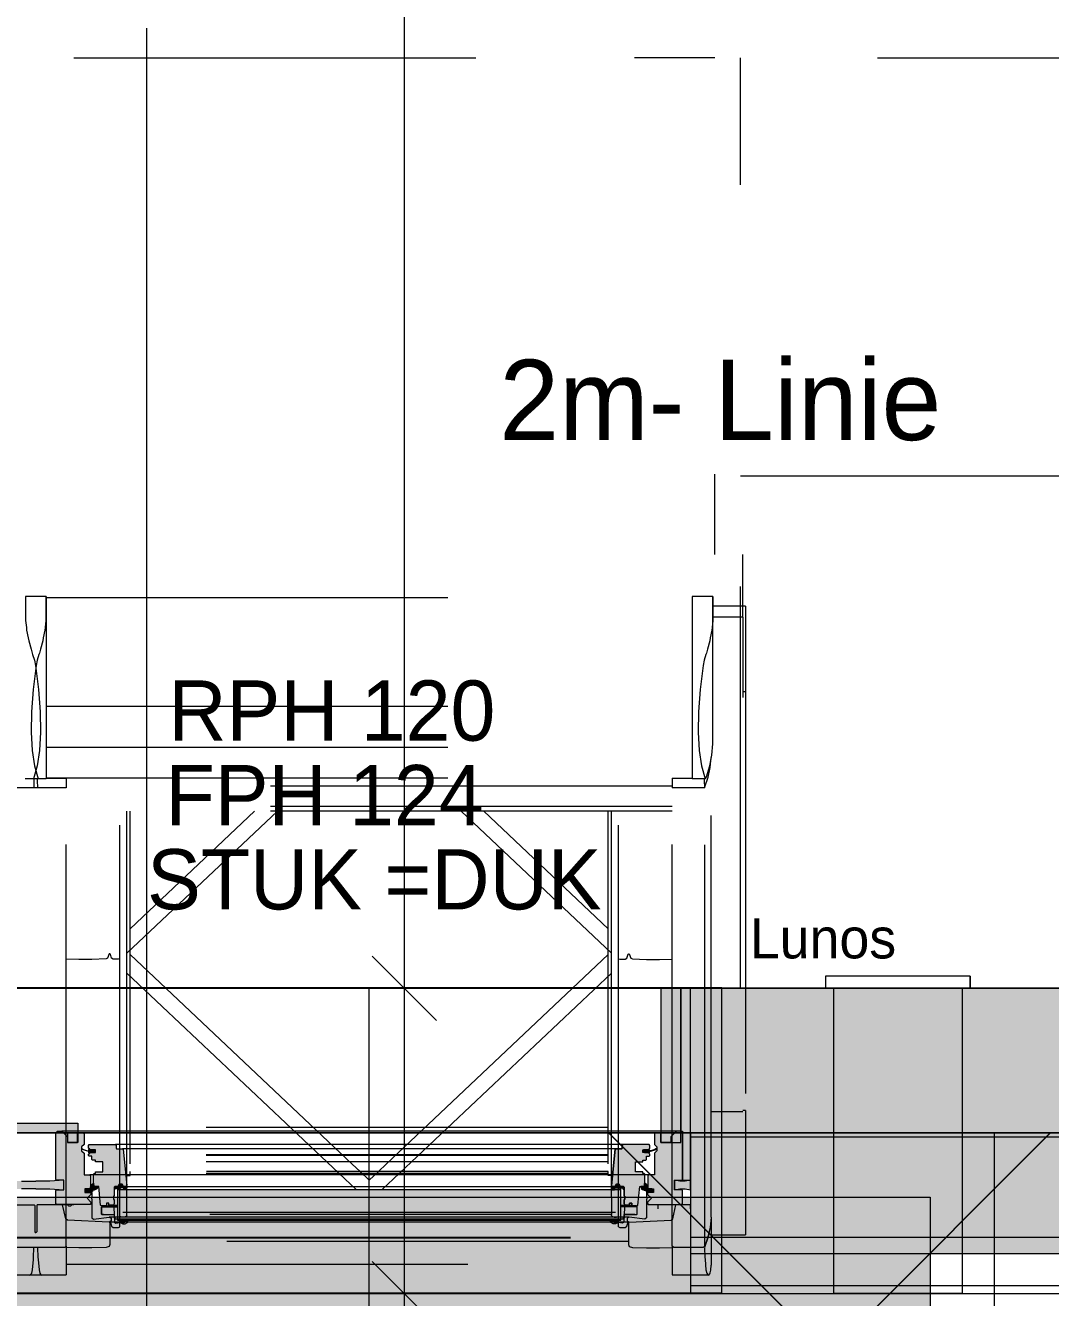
# Model space of a CAD drawing. Header units: metres. Extents: x -3 to 171, y -23 to 41.
# Drawn here: x 4.299 to 5.575, y -15.075 to -13.492 of the extents above; entities that cross this region are included whole.
import ezdxf

# ---------------------------------------------------------------- set-up
doc = ezdxf.new("R2010")
doc.units = ezdxf.units.M
doc.header["$MEASUREMENT"] = 0
for name, pattern in [('Achse', [0.004, 0.002, -0.001, 0, -0.001]), ('Baufluchtlinie', [0.013, 0.008, -0.005]), ('Schnittlinie', [0.006, 0.003, -0.0015, 0, -0.0015]), ('UNSICHTBAR', [0.4, 0, -0.4]), ('Untersicht', [0.001, 0.0005, -0.0005])]:
    doc.linetypes.add(name, pattern=pattern)
for name, color, linetype in [('4._1.DG PP STG1_1_000 Achsraster', 7, 'Continuous'), ('4._1.DG PP STG1_1_110 Wand Aussen', 7, 'Continuous'), ('4._1.DG PP STG1_1_210 Decke', 7, 'Continuous'), ('4._1.DG PP STG1_1_220 Bodenaufbau', 7, 'Continuous'), ('4._1.DG PP STG1_1_220 Bodenaufbau - Außen_ Gefälle', 7, 'Continuous'), ('4._1.DG PP STG1_1_221 Bodenaufbau - Abdichtung', 7, 'Continuous'), ('4._1.DG PP STG1_1_310 Dachkonstruktion massiv', 7, 'Continuous'), ('4._1.DG PP STG1_1_325 Dachfenster', 7, 'Continuous'), ('4._1.DG PP STG1_1_520 Fixeinbauten', 7, 'Continuous'), ('4._1.DG PP STG1_1_815 Raumbegrenzung', 7, 'Continuous'), ('4._1.DG PP STG1_1_851 Marker Schnitt', 7, 'Continuous'), ('4._1.DG PP STG1_1_870 Dokumentation allgemein', 7, 'Continuous'), ('4._1.DG PP STG1_1_945 Einreichplan Beschriftung', 7, 'Continuous'), ('4._1.DG PP STG1_1_950 Polierplan Bemaßung', 7, 'Continuous'), ('4._1.DG PP STG1_1_Neubau_840 Baulinien', 7, 'Continuous')]:
    doc.layers.add(name, color=color, linetype=linetype)
doc.styles.add('ERSTELLTER_STIL_2', font='')
doc.styles.get('ERSTELLTER_STIL_2').set_extended_font_data('Eurostile')

msp = doc.modelspace()

# ---------------------------------------------------------------- hatches: boundary and pattern name
at = {"layer": '4._1.DG PP STG1_1_110 Wand Aussen', "linetype": 'Continuous', "lineweight": 13, "true_color": 0x3f7f02}
msp.add_hatch(color=76, dxfattribs=at).paths.add_polyline_path([(6.26, -14.69), (5.166, -14.69), (5.166, -14.87), (6.26, -14.87)])
at = {"layer": '4._1.DG PP STG1_1_110 Wand Aussen', "linetype": 'Continuous', "lineweight": 0, "true_color": 0x373737}
msp.add_hatch(color=250, dxfattribs=at).paths.add_polyline_path([(6.26, -14.87), (5.166, -14.87), (5.166, -14.875), (6.26, -14.875)])
at = {"layer": '4._1.DG PP STG1_1_110 Wand Aussen', "linetype": 'Continuous', "lineweight": 13, "true_color": 0xff6400}
for points in [[(5.166, -15), (6.26, -15), (6.26, -14.875), (5.166, -14.875)], [(5.166, -15.02), (6.26, -15.02), (6.26, -15), (5.166, -15)]]:
    msp.add_hatch(color=30, dxfattribs=at).paths.add_polyline_path(points)
at = {"layer": '4._1.DG PP STG1_1_210 Decke', "linetype": 'Continuous', "lineweight": 0, "true_color": 0x060c00}
msp.add_hatch(color=98, dxfattribs=at).paths.add_polyline_path([(5.425, -14.95), (3.28, -14.95), (3.28, -17.42), (15.705, -17.42), (15.705, -14.95), (13.555, -14.95), (13.555, -15.92), (5.425, -15.92)])
at = {"layer": '4._1.DG PP STG1_1_325 Dachfenster', "linetype": 'Continuous', "lineweight": 0, "true_color": 0xfde9f1}
for points in [[(5.09, -14.882), (5.115, -14.882), (5.115, -14.77), (5.115, -14.69), (5.09, -14.69), (5.09, -14.77)], [(4.2598, -14.8821), (4.2723, -14.8821), (4.2723, -14.8705), (4.3519, -14.8705), (4.3519, -14.8821), (4.3644, -14.8821), (4.3644, -14.858), (4.2598, -14.858)]]:
    msp.add_hatch(color=7, dxfattribs=at).paths.add_polyline_path(points)
at = {"layer": '4._1.DG PP STG1_1_325 Dachfenster', "linetype": 'Continuous', "lineweight": 13, "true_color": 0xffaa00}
msp.add_hatch(color=40, dxfattribs=at).paths.add_polyline_path([(5.115, -14.868), (5.1171, -14.868), (5.1171, -14.9289), (5.1271, -14.9289), (5.1271, -14.69), (5.115, -14.69), (5.115, -14.77)])
at = {"layer": '4._1.DG PP STG1_1_325 Dachfenster', "linetype": 'Continuous', "lineweight": 13, "true_color": 0x3f7f02}
msp.add_hatch(color=76, dxfattribs=at).paths.add_polyline_path([(5.1271, -14.87), (5.166, -14.87), (5.166, -14.69), (5.1271, -14.69)])
at = {"layer": '4._1.DG PP STG1_1_325 Dachfenster', "linetype": 'Continuous', "lineweight": 0, "true_color": 0xe7d9c5}
for points in [[(4.3371, -14.9418), (4.3371, -14.9581), (4.338, -14.959), (4.38, -14.959), (4.3809, -14.9581), (4.3809, -14.9564), (4.376, -14.9515), (4.3809, -14.9466), (4.3809, -14.945), (4.38, -14.9441), (4.3732, -14.9441), (4.3732, -14.9398), (4.3793, -14.9398), (4.3802, -14.9389), (4.3802, -14.9233), (4.3793, -14.9224), (4.3722, -14.9224), (4.3722, -14.8951), (4.3692, -14.8925), (4.3692, -14.8873), (4.3722, -14.8847), (4.3722, -14.8709), (4.3713, -14.87), (4.3642, -14.87), (4.3642, -14.882), (4.3517, -14.882), (4.3517, -14.875), (4.3447, -14.868), (4.3391, -14.868), (4.3371, -14.87), (4.3371, -14.928), (4.338, -14.9289), (4.3471, -14.9289), (4.3471, -14.9409), (4.338, -14.9409)], [(5.1171, -14.9418), (5.1162, -14.9409), (5.1071, -14.9409), (5.1071, -14.9289), (5.1162, -14.9289), (5.1171, -14.928), (5.1171, -14.87), (5.1151, -14.868), (5.1095, -14.868), (5.1025, -14.875), (5.1025, -14.882), (5.09, -14.882), (5.09, -14.87), (5.0829, -14.87), (5.082, -14.8709), (5.082, -14.8847), (5.085, -14.8873), (5.085, -14.8925), (5.082, -14.8951), (5.082, -14.9224), (5.0749, -14.9224), (5.074, -14.9233), (5.074, -14.9389), (5.0749, -14.9398), (5.081, -14.9398), (5.081, -14.9441), (5.0742, -14.9441), (5.0733, -14.945), (5.0733, -14.9466), (5.0782, -14.9515), (5.0733, -14.9564), (5.0733, -14.9581), (5.0742, -14.959), (5.1162, -14.959), (5.1171, -14.9581)], [(4.378, -14.8889), (4.3793, -14.8902), (4.3793, -14.8911), (4.3864, -14.8911), (4.3864, -14.8943), (4.3793, -14.8943), (4.3793, -14.8952), (4.3778, -14.8967), (4.3778, -14.8982), (4.3787, -14.8991), (4.3819, -14.8991), (4.3819, -14.9033), (4.3828, -14.9041), (4.3864, -14.9041), (4.3864, -14.9062), (4.3958, -14.9062), (4.3958, -14.9185), (4.3864, -14.9185), (4.3864, -14.9206), (4.3848, -14.9206), (4.3839, -14.9215), (4.3839, -14.9292), (4.3844, -14.9361), (4.3853, -14.9369), (4.3905, -14.9369), (4.3926, -14.9601), (4.3934, -14.9609), (4.4002, -14.9609), (4.4002, -14.9574), (4.4032, -14.9574), (4.4032, -14.9599), (4.4089, -14.9599), (4.4099, -14.9579), (4.4099, -14.9529), (4.4089, -14.9529), (4.4089, -14.9489), (4.4099, -14.9489), (4.4099, -14.9378), (4.4108, -14.9369), (4.4152, -14.9369), (4.4152, -14.9359), (4.4164, -14.9339), (4.4195, -14.9339), (4.4207, -14.9359), (4.4207, -14.9369), (4.4244, -14.9369), (4.4256, -14.9356), (4.4209, -14.8905), (4.42, -14.8897), (4.4128, -14.8897), (4.4122, -14.8891), (4.4122, -14.8856), (4.4113, -14.8847), (4.3787, -14.8847), (4.3778, -14.8856), (4.3778, -14.8884)], [(5.0762, -14.8889), (5.0764, -14.8884), (5.0764, -14.8856), (5.0755, -14.8847), (5.0429, -14.8847), (5.042, -14.8856), (5.042, -14.8891), (5.0414, -14.8897), (5.0342, -14.8897), (5.0333, -14.8905), (5.0286, -14.9356), (5.0298, -14.9369), (5.0335, -14.9369), (5.0335, -14.9359), (5.0347, -14.9339), (5.0378, -14.9339), (5.039, -14.9359), (5.039, -14.9369), (5.0434, -14.9369), (5.0443, -14.9378), (5.0443, -14.9489), (5.0453, -14.9489), (5.0453, -14.9529), (5.0443, -14.9529), (5.0443, -14.9579), (5.0453, -14.9599), (5.051, -14.9599), (5.051, -14.9574), (5.054, -14.9574), (5.054, -14.9609), (5.0608, -14.9609), (5.0616, -14.9601), (5.0637, -14.9369), (5.0689, -14.9369), (5.0698, -14.9361), (5.0703, -14.9292), (5.0703, -14.9215), (5.0694, -14.9206), (5.0678, -14.9206), (5.0678, -14.9185), (5.0584, -14.9185), (5.0584, -14.9062), (5.0678, -14.9062), (5.0678, -14.9041), (5.0714, -14.9041), (5.0723, -14.9033), (5.0723, -14.8991), (5.0755, -14.8991), (5.0764, -14.8982), (5.0764, -14.8967), (5.0749, -14.8952), (5.0749, -14.8943), (5.0678, -14.8943), (5.0678, -14.8911), (5.0749, -14.8911), (5.0749, -14.8902)]]:
    msp.add_hatch(color=254, dxfattribs=at).paths.add_polyline_path(points)
at = {"layer": '4._1.DG PP STG1_1_325 Dachfenster', "linetype": 'Continuous', "lineweight": 0, "true_color": 0x373737}
msp.add_hatch(color=250, dxfattribs=at).paths.add_polyline_path([(5.1271, -14.875), (5.166, -14.875), (5.166, -14.87), (5.1271, -14.87)])
at = {"layer": '4._1.DG PP STG1_1_325 Dachfenster', "linetype": 'Continuous', "lineweight": 13, "true_color": 0xff6400}
for points in [[(5.1271, -15), (5.166, -15), (5.166, -14.875), (5.1271, -14.875)], [(5.1271, -15.02), (5.166, -15.02), (5.166, -15), (5.1271, -15)]]:
    msp.add_hatch(color=30, dxfattribs=at).paths.add_polyline_path(points)
at = {"layer": '4._1.DG PP STG1_1_325 Dachfenster', "linetype": 'Continuous', "lineweight": 0, "true_color": 0xfed4e5}
for points in [[(4.3793, -14.8911), (4.3793, -14.8905), (4.3782, -14.8907), (4.3782, -14.8923), (4.3753, -14.8918), (4.3717, -14.8907), (4.3697, -14.8896), (4.3692, -14.8897), (4.3715, -14.8913), (4.3752, -14.8925), (4.3782, -14.8931), (4.3782, -14.8947), (4.3793, -14.8949), (4.3793, -14.8943), (4.3847, -14.8943), (4.386, -14.8919), (4.3856, -14.8911)], [(5.0749, -14.8911), (5.0686, -14.8911), (5.0682, -14.8919), (5.0695, -14.8943), (5.0749, -14.8943), (5.0749, -14.8949), (5.076, -14.8947), (5.076, -14.8931), (5.079, -14.8925), (5.0827, -14.8913), (5.0848, -14.89), (5.0848, -14.8895), (5.0825, -14.8907), (5.0789, -14.8918), (5.076, -14.8923), (5.076, -14.8907), (5.0749, -14.8905)], [(4.2771, -14.9289), (4.2771, -14.9409), (4.2946, -14.9396), (4.3121, -14.9396), (4.3121, -14.9302), (4.2946, -14.9302)], [(4.3471, -14.9289), (4.3296, -14.9302), (4.3121, -14.9302), (4.3121, -14.9396), (4.3296, -14.9396), (4.3471, -14.9409)], [(5.1271, -14.9289), (5.1205, -14.9302), (5.1138, -14.9302), (5.1071, -14.9289), (5.1071, -14.9409), (5.1138, -14.9396), (5.1205, -14.9396), (5.1271, -14.9409)], [(4.389, -14.9369), (4.3853, -14.9369), (4.3844, -14.9361), (4.3842, -14.9327), (4.3823, -14.9337), (4.3809, -14.9357), (4.3802, -14.9382), (4.3802, -14.9389), (4.3793, -14.9398), (4.3753, -14.9398), (4.3738, -14.9424), (4.3743, -14.9432), (4.3826, -14.9432), (4.3826, -14.9421), (4.3832, -14.9416), (4.3849, -14.9413), (4.387, -14.9407), (4.3885, -14.9391)], [(4.4109, -14.9399), (4.4125, -14.938), (4.413, -14.938), (4.4145, -14.9409), (4.4153, -14.9391), (4.4163, -14.9409), (4.4172, -14.9387), (4.4217, -14.9386), (4.4217, -14.9395), (4.4216, -14.94), (4.4216, -14.9408), (4.4251, -14.9409), (4.4253, -14.9403), (4.4252, -14.9395), (4.4249, -14.9388), (4.4249, -14.938), (4.4263, -14.9377), (4.4264, -14.937), (4.4244, -14.9369), (4.4207, -14.9369), (4.4207, -14.9359), (4.4195, -14.9339), (4.4164, -14.9339), (4.4152, -14.9359), (4.4152, -14.9369), (4.4124, -14.9369), (4.4104, -14.9396)], [(5.0433, -14.9399), (5.0438, -14.9398), (5.0421, -14.9371), (5.039, -14.9369), (5.039, -14.9359), (5.0378, -14.9339), (5.0347, -14.9339), (5.0335, -14.9359), (5.0335, -14.9369), (5.0298, -14.9369), (5.0281, -14.9366), (5.0278, -14.9376), (5.0291, -14.9379), (5.0293, -14.9388), (5.029, -14.9395), (5.0289, -14.9403), (5.029, -14.9408), (5.0324, -14.9409), (5.0326, -14.94), (5.0325, -14.9395), (5.0323, -14.939), (5.0367, -14.9386), (5.0379, -14.9409), (5.0385, -14.9391), (5.0397, -14.9409), (5.0412, -14.938), (5.0417, -14.938)], [(5.0652, -14.9369), (5.0657, -14.9391), (5.0672, -14.9407), (5.0693, -14.9413), (5.071, -14.9416), (5.0716, -14.9421), (5.0716, -14.9432), (5.0799, -14.9432), (5.0804, -14.9424), (5.0789, -14.9398), (5.0749, -14.9398), (5.074, -14.9389), (5.074, -14.9382), (5.0733, -14.9357), (5.0719, -14.9337), (5.07, -14.9327), (5.0698, -14.9361), (5.0689, -14.9369)], [(4.4227, -14.9807), (4.4229, -14.9788), (4.4173, -14.9788), (4.4174, -14.9807), (4.4183, -14.9818), (4.4201, -14.9823), (4.4218, -14.9818)], [(5.0315, -14.9807), (5.0324, -14.9818), (5.0341, -14.9823), (5.0359, -14.9818), (5.0368, -14.9807), (5.0369, -14.9788), (5.0313, -14.9788)]]:
    msp.add_hatch(color=254, dxfattribs=at).paths.add_polyline_path(points)
at = {"layer": '4._1.DG PP STG1_1_325 Dachfenster', "linetype": 'Continuous', "lineweight": 13}
msp.add_hatch(color=4, dxfattribs=at).paths.add_polyline_path([(5.0404, -14.9408), (4.4138, -14.9408), (4.4138, -14.9788), (5.0404, -14.9788)])

# ---------------------------------------------------------------- linework, layer by layer
at = {"layer": '4._1.DG PP STG1_1_000 Achsraster', "color": 5, "linetype": 'Achse', "lineweight": 0, "ltscale": 1000}
msp.add_line((-1.5, -15), (21, -15), dxfattribs=at)
at = {"layer": '4._1.DG PP STG1_1_110 Wand Aussen', "color": 7, "linetype": 'Continuous', "lineweight": 25, "ltscale": 1000}
for p, q in [((5.166, -14.69), (3.462, -14.69)), ((5.166, -15.07), (3.462, -15.07))]:
    msp.add_line(p, q, dxfattribs=at)
at = {"layer": '4._1.DG PP STG1_1_110 Wand Aussen', "color": 7, "linetype": 'Continuous', "lineweight": 18, "ltscale": 1000}
for q in [(5.166, -14.69), (5.166, -14.69), (6.26, -14.87)]:
    msp.add_line((5.166, -14.87), q, dxfattribs=at)
at = {"layer": '4._1.DG PP STG1_1_110 Wand Aussen', "color": 7, "linetype": 'Continuous', "lineweight": 13, "ltscale": 1000}
for p, q in [((5.166, -14.875), (5.166, -14.87)), ((5.166, -14.875), (5.166, -14.87)), ((5.166, -14.875), (6.26, -14.875)), ((5.166, -15), (5.166, -14.875)), ((5.166, -15), (5.166, -14.875)), ((5.166, -15.02), (5.166, -15)), ((5.166, -15.02), (5.166, -15)), ((5.166, -15.02), (6.26, -15.02)), ((5.166, -15.06), (5.166, -15.02)), ((5.166, -15.06), (5.166, -15.02)), ((5.166, -15.06), (6.26, -15.06)), ((5.166, -15.07), (5.166, -15.06)), ((5.166, -15.07), (5.166, -15.06))]:
    msp.add_line(p, q, dxfattribs=at)
at = {"layer": '4._1.DG PP STG1_1_110 Wand Aussen', "color": 1, "linetype": 'Baufluchtlinie', "lineweight": 0, "ltscale": 1000}
msp.add_line((5.166, -15), (6.26, -15), dxfattribs=at)
at = {"layer": '4._1.DG PP STG1_1_110 Wand Aussen', "color": 7, "linetype": 'Continuous', "lineweight": 18, "ltscale": 1000, "flags": 128}
msp.add_lwpolyline([(6.26, -14.69), (5.166, -14.69)], dxfattribs=at)
at = {"layer": '4._1.DG PP STG1_1_110 Wand Aussen', "color": 7, "linetype": 'Continuous', "lineweight": 13, "ltscale": 1000, "flags": 128}
msp.add_lwpolyline([(5.166, -15.07), (6.26, -15.07)], dxfattribs=at)
at = {"layer": '4._1.DG PP STG1_1_210 Decke', "color": 255, "linetype": 'Continuous', "lineweight": 13, "ltscale": 1000, "flags": 128}
msp.add_lwpolyline([(3.625, -0.13), (0.1305, -0.13), (0.1845, -14.87), (5.505, -14.87), (5.505, -15.84), (13.475, -15.84), (13.475, -14.87), (18.8055, -14.87), (18.8546, -0.13), (15.325, -0.13), (15.325, -0.53), (12.525, -0.53), (12.525, -0.13), (6.455, -0.13), (6.455, -0.53), (3.625, -0.53)], close=True, dxfattribs=at)
at = {"layer": '4._1.DG PP STG1_1_210 Decke', "color": 7, "linetype": 'Continuous', "lineweight": 13, "ltscale": 1000, "true_color": 0xf4f4f4, "flags": 128}
msp.add_lwpolyline([(5.425, -14.95), (5.425, -15.92), (13.555, -15.92), (13.555, -14.95), (15.705, -14.95), (15.705, -17.42), (3.28, -17.42), (3.28, -14.95)], close=True, dxfattribs=at)
at = {"layer": '4._1.DG PP STG1_1_220 Bodenaufbau', "color": 7, "linetype": 'Continuous', "lineweight": 13, "ltscale": 1000, "true_color": 0xf4f4f4, "flags": 128}
msp.add_lwpolyline([(0.3111, -0.31), (0.3639, -14.69), (18.6261, -14.69), (18.674, -0.31), (15.505, -0.31), (15.505, -0.71), (12.345, -0.71), (12.345, -0.31), (6.635, -0.31), (6.635, -0.71), (3.445, -0.71), (3.445, -0.31)], close=True, dxfattribs=at)
at = {"layer": '4._1.DG PP STG1_1_220 Bodenaufbau - Außen_ Gefälle', "color": 7, "linetype": 'Continuous', "lineweight": 13, "ltscale": 1000, "true_color": 0xf4f4f4, "flags": 128}
msp.add_lwpolyline([(3.3146, -17.38), (15.665, -17.38), (15.665, -14.87), (3.3146, -14.87)], close=True, dxfattribs=at)
at = {"layer": '4._1.DG PP STG1_1_221 Bodenaufbau - Abdichtung', "color": 171, "linetype": 'Untersicht', "lineweight": 13, "ltscale": 1000, "true_color": 0x6c6cff, "flags": 128}
for points in [[(3.28, -14.87), (5.025, -14.87)], [(5.3, -15.145), (5.025, -14.87)], [(5.025, -14.87), (5.575, -14.87)], [(5.025, -14.87), (5.2998, -15.1448)], [(5.0252, -14.87), (5.3001, -15.1448)], [(5.3002, -15.1449), (5.0253, -14.87)], [(5.5747, -14.87), (5.2998, -15.1449)], [(5.2999, -15.1448), (5.5748, -14.87)], [(5.575, -14.87), (5.3, -15.145)], [(5.3002, -15.1448), (5.575, -14.87)]]:
    msp.add_lwpolyline(points, dxfattribs=at)
at = {"layer": '4._1.DG PP STG1_1_310 Dachkonstruktion massiv', "color": 8, "linetype": 'Untersicht', "lineweight": 13, "ltscale": 1000}
for p, q in [((5.1891, -14.69), (5.1891, -13.5322)), ((5.1891, -14.0522), (6.57, -14.0522))]:
    msp.add_line(p, q, dxfattribs=at)
at = {"layer": '4._1.DG PP STG1_1_310 Dachkonstruktion massiv', "color": 8, "linetype": 'Untersicht', "lineweight": 13, "ltscale": 1000, "flags": 128}
msp.add_lwpolyline([(0.3597, -13.5322), (6.57, -13.5322), (6.57, -14.69)], dxfattribs=at)
at = {"layer": '4._1.DG PP STG1_1_325 Dachfenster', "color": 7, "linetype": 'Continuous', "lineweight": 13, "ltscale": 1000}
for p, q in [((4.7271, -15.4713), (4.7271, -14.69)), ((5.1271, -14.875), (5.166, -14.875)), ((4.3759, -14.9432), (4.3807, -14.9432)), ((4.3807, -14.9432), (4.3819, -14.9443)), ((4.3819, -14.9443), (4.3819, -14.9498)), ((5.0735, -14.9432), (5.0723, -14.9443)), ((5.0723, -14.9443), (5.0723, -14.9498)), ((5.0783, -14.9432), (5.0735, -14.9432)), ((4.2724, -14.9597), (4.3103, -14.9597)), ((4.3103, -14.9597), (4.3109, -14.9604)), ((4.3109, -14.9604), (4.3109, -14.993)), ((4.3139, -14.9597), (4.3133, -14.9604)), ((4.3133, -14.9604), (4.3133, -14.993)), ((4.3518, -14.9597), (4.3139, -14.9597)), ((4.3494, -14.9769), (4.3456, -14.9597)), ((4.3534, -14.9611), (4.3518, -14.9597)), ((4.3556, -14.9611), (4.3534, -14.9611)), ((4.3572, -14.9597), (4.3556, -14.9611)), ((4.3596, -14.9597), (4.3572, -14.9597)), ((4.3819, -14.9498), (4.3816, -14.9515)), ((4.3816, -14.9515), (4.3819, -14.9532)), ((4.3819, -14.9532), (4.3819, -14.9759)), ((5.0723, -14.9498), (5.0726, -14.9515)), ((5.0726, -14.9515), (5.0723, -14.9532)), ((5.0723, -14.9532), (5.0723, -14.9759)), ((5.0869, -14.9597), (5.0864, -14.9601)), ((5.0864, -14.9601), (5.0864, -14.9646)), ((5.1267, -14.9597), (5.0869, -14.9597)), ((5.1048, -14.9769), (5.1086, -14.9597)), ((5.1271, -14.9601), (5.1267, -14.9597)), ((5.1271, -14.9646), (5.1271, -14.9601)), ((4.3515, -14.9787), (4.3494, -14.9769)), ((4.3819, -14.9759), (4.384, -14.9776)), ((4.384, -14.9776), (4.4034, -14.9749)), ((4.3938, -14.9627), (4.3944, -14.9621)), ((4.3938, -14.9713), (4.3938, -14.9627)), ((4.3942, -14.9717), (4.3938, -14.9713)), ((4.3966, -14.9717), (4.3942, -14.9717)), ((4.3944, -14.9621), (4.4088, -14.9621)), ((4.4034, -14.9749), (4.4059, -14.976)), ((4.4059, -14.976), (4.4061, -14.9797)), ((4.4088, -14.9621), (4.4095, -14.9627)), ((4.4095, -14.9627), (4.4103, -14.9813)), ((5.0447, -14.9627), (5.0439, -14.9813)), ((5.0454, -14.9621), (5.0447, -14.9627)), ((5.0598, -14.9621), (5.0454, -14.9621)), ((5.0483, -14.976), (5.0481, -14.9797)), ((5.0508, -14.9749), (5.0483, -14.976)), ((5.0702, -14.9776), (5.0508, -14.9749)), ((5.0576, -14.9717), (5.06, -14.9717)), ((5.0604, -14.9627), (5.0598, -14.9621)), ((5.06, -14.9717), (5.0604, -14.9713)), ((5.0604, -14.9713), (5.0604, -14.9627)), ((5.0723, -14.9759), (5.0702, -14.9776)), ((5.1027, -14.9787), (5.1048, -14.9769)), ((4.3109, -14.993), (4.3115, -14.994)), ((4.3133, -14.993), (4.3127, -14.994)), ((4.4037, -14.981), (4.3515, -14.9787)), ((4.4061, -14.9797), (4.4037, -14.981)), ((4.4103, -14.9813), (4.4119, -14.9825)), ((4.4119, -14.9825), (4.4168, -14.9817)), ((4.4168, -14.9817), (4.4172, -14.9817)), ((4.4172, -14.9817), (4.4205, -14.9833)), ((4.4205, -14.9833), (4.4236, -14.9832)), ((4.4247, -14.9794), (4.4229, -14.9806)), ((4.4236, -14.9832), (4.4264, -14.9816)), ((4.4261, -14.9793), (4.4247, -14.9794)), ((4.4269, -14.9804), (4.4261, -14.9793)), ((4.4264, -14.9816), (4.4269, -14.9804)), ((5.0273, -14.9804), (5.0281, -14.9793)), ((5.0278, -14.9816), (5.0273, -14.9804)), ((5.0306, -14.9832), (5.0278, -14.9816)), ((5.0281, -14.9793), (5.0295, -14.9794)), ((5.0295, -14.9794), (5.0313, -14.9806)), ((5.0337, -14.9833), (5.0306, -14.9832)), ((5.037, -14.9817), (5.0337, -14.9833)), ((5.0374, -14.9817), (5.037, -14.9817)), ((5.0423, -14.9825), (5.0374, -14.9817)), ((5.0439, -14.9813), (5.0423, -14.9825)), ((5.0481, -14.9797), (5.0505, -14.981)), ((5.0505, -14.981), (5.1027, -14.9787)), ((4.3115, -14.994), (4.3121, -14.994)), ((4.3127, -14.994), (4.3121, -14.994)), ((5.1271, -15.02), (5.166, -15.02)), ((5.1271, -15.06), (5.166, -15.06))]:
    msp.add_line(p, q, dxfattribs=at)
at = {"layer": '4._1.DG PP STG1_1_325 Dachfenster', "color": 7, "linetype": 'Continuous', "lineweight": 18, "ltscale": 1000}
for p, q in [((5.1271, -14.69), (5.09, -14.69)), ((5.1271, -14.87), (5.1271, -14.69)), ((5.1095, -14.868), (4.3447, -14.868)), ((5.0829, -14.87), (4.3713, -14.87)), ((5.1271, -14.87), (5.166, -14.87)), ((5.1271, -14.87), (5.1271, -15.07)), ((5.0429, -14.8847), (4.4113, -14.8847)), ((5.0342, -14.8897), (4.42, -14.8897)), ((4.2946, -14.9302), (4.3121, -14.9302)), ((4.3296, -14.9302), (4.3121, -14.9302)), ((4.3471, -14.9289), (4.3296, -14.9302)), ((4.3471, -14.9409), (4.3471, -14.9289)), ((5.0749, -14.9224), (4.3793, -14.9224)), ((4.3121, -14.9396), (4.2946, -14.9396)), ((4.3121, -14.9396), (4.3296, -14.9396)), ((4.3296, -14.9396), (4.3471, -14.9409)), ((4.4261, -14.9366), (5.0281, -14.9366)), ((4.4002, -14.9609), (4.4138, -14.9609)), ((4.4089, -14.9599), (4.4138, -14.9599)), ((5.0404, -14.9599), (5.0453, -14.9599)), ((5.054, -14.9609), (5.0404, -14.9609)), ((4.3966, -14.9717), (4.4098, -14.9717)), ((5.0508, -14.9749), (4.4034, -14.9749)), ((4.4088, -14.9621), (4.4138, -14.9621)), ((4.4142, -14.977), (5.04, -14.977)), ((5.0337, -14.9691), (4.4205, -14.9691)), ((5.0454, -14.9621), (5.0404, -14.9621)), ((5.0576, -14.9717), (5.0444, -14.9717)), ((5.0505, -14.981), (4.4037, -14.981))]:
    msp.add_line(p, q, dxfattribs=at)
at = {"layer": '4._1.DG PP STG1_1_325 Dachfenster', "color": 1, "linetype": 'Baufluchtlinie', "lineweight": 0, "ltscale": 1000}
msp.add_line((5.1271, -15), (5.166, -15), dxfattribs=at)
at = {"layer": '4._1.DG PP STG1_1_325 Dachfenster', "color": 255, "linetype": 'UNSICHTBAR', "lineweight": 13, "ltscale": 1000, "flags": 128}
for points in [[(5.1573, -13.5322), (3.4321, -13.5322)], [(5.1573, -14.1502), (5.1573, -13.5322)], [(3.4455, -14.1502), (5.1921, -14.1502)], [(5.1921, -14.228), (5.1921, -14.1502)], [(5.1921, -14.228), (5.1548, -14.228)], [(5.1921, -14.228), (5.1921, -14.8439)], [(5.1921, -14.8439), (5.1526, -14.8439)]]:
    msp.add_lwpolyline(points, dxfattribs=at)
at = {"layer": '4._1.DG PP STG1_1_325 Dachfenster', "color": 253, "linetype": 'Untersicht', "lineweight": 13, "ltscale": 1000, "true_color": 0x9f9f9f, "flags": 128}
for points in [[(4.3251, -14.2026), (4.2995, -14.2026)], [(4.2995, -14.2026), (4.2995, -14.21), (4.2995, -14.2187), (4.2995, -14.2291), (4.2995, -14.2322), (4.3005, -14.2409), (4.3008, -14.2444), (4.3028, -14.254), (4.3034, -14.2578), (4.3064, -14.2682), (4.3075, -14.2728), (4.3083, -14.2747), (4.3104, -14.2816), (4.3117, -14.2882), (4.3154, -14.3183), (4.3175, -14.3462), (4.318, -14.3715), (4.3167, -14.394), (4.3138, -14.4134), (4.3093, -14.4294)], [(4.3248, -14.2026), (4.3248, -14.21), (4.3248, -14.2187), (4.3247, -14.2291), (4.3247, -14.2322), (4.3238, -14.2409), (4.3234, -14.2444), (4.3215, -14.254), (4.3208, -14.2578), (4.3179, -14.2682), (4.3167, -14.2728), (4.316, -14.2747), (4.3139, -14.2816), (4.3126, -14.2882), (4.3088, -14.3183), (4.3068, -14.3462), (4.3063, -14.3715), (4.3076, -14.394), (4.3105, -14.4134), (4.315, -14.4294)], [(4.3251, -14.2026), (4.3251, -14.21), (4.3251, -14.2187), (4.3251, -14.2291), (4.3251, -14.2409), (4.3251, -14.254), (4.3251, -14.2682), (4.3251, -14.2747), (4.3251, -14.2816), (4.3251, -14.2882), (4.3251, -14.3183), (4.3251, -14.3462), (4.3251, -14.3715), (4.3251, -14.394), (4.3251, -14.4134), (4.3251, -14.4294)], [(4.3251, -14.2038), (5.1291, -14.2038)], [(5.1291, -14.2026), (5.1291, -14.21), (5.1291, -14.2187), (5.1291, -14.2291), (5.1291, -14.2409), (5.1291, -14.254), (5.1291, -14.2682), (5.1291, -14.2747), (5.1291, -14.2816), (5.1291, -14.2882), (5.1291, -14.3183), (5.1291, -14.3462), (5.1291, -14.3715), (5.1291, -14.394), (5.1291, -14.4134), (5.1291, -14.4294)], [(5.1548, -14.2026), (5.1291, -14.2026)], [(5.1548, -14.2026), (5.1548, -14.21), (5.1548, -14.2187), (5.1547, -14.2291), (5.1547, -14.2322), (5.1538, -14.2409), (5.1534, -14.2444), (5.1515, -14.254), (5.1508, -14.2578), (5.1479, -14.2682), (5.1467, -14.2728), (5.146, -14.2747), (5.1439, -14.2816), (5.1426, -14.2882), (5.1388, -14.3183), (5.1368, -14.3462), (5.1363, -14.3715), (5.1376, -14.394), (5.1405, -14.4134), (5.145, -14.4294)], [(5.1548, -14.2047), (5.1548, -14.2026)], [(5.1548, -14.2962), (5.1548, -14.2047)], [(5.1955, -14.2144), (5.1921, -14.2144), (5.1548, -14.2144)], [(5.1955, -14.2144), (5.1955, -14.3209)], [(5.1547, -14.3699), (5.1548, -14.2962)], [(5.1921, -14.3209), (5.1955, -14.3209)], [(5.1955, -14.3209), (5.1955, -14.842)], [(4.3251, -14.3391), (5.1291, -14.3391)], [(5.1547, -14.3846), (5.1547, -14.3699)], [(4.3251, -14.39), (5.1291, -14.39)], [(5.1456, -14.4291), (5.1467, -14.4269), (5.1508, -14.4134), (5.1534, -14.3998), (5.1547, -14.3859), (5.1547, -14.3846)], [(5.1444, -14.4405), (5.1448, -14.4393), (5.1488, -14.4274), (5.1515, -14.4152), (5.1528, -14.403)], [(5.1526, -14.9751), (5.1526, -14.4048)], [(4.3251, -14.4294), (4.3093, -14.4294), (4.2991, -14.4294)], [(4.31, -14.4406), (4.3103, -14.4314), (4.3103, -14.4294)], [(4.3139, -14.4294), (4.3139, -14.4314), (4.3143, -14.4406)], [(4.3251, -14.4282), (5.1291, -14.4282)], [(4.3251, -14.4285), (4.3499, -14.4285)], [(4.3499, -14.4285), (4.3499, -14.4314), (4.3499, -14.4406)], [(5.1043, -14.4384), (4.3499, -14.4384)], [(5.1043, -14.4285), (5.1043, -14.4314), (5.1043, -14.4406)], [(5.1043, -14.4285), (5.1291, -14.4285)], [(5.145, -14.4294), (5.1291, -14.4294)], [(5.1439, -14.4294), (5.1439, -14.4314), (5.1443, -14.4406)], [(5.145, -14.4294), (5.1456, -14.4291)], [(4.3499, -14.4406), (4.31, -14.4406), (4.2743, -14.4406)], [(4.3499, -15.0112), (4.3499, -14.4406)], [(5.1043, -15.0112), (5.1043, -14.4406)], [(5.1443, -14.4406), (5.1043, -14.4406)], [(5.1446, -15.0115), (5.1446, -14.4398)], [(5.1043, -14.4639), (4.3499, -14.4639)], [(5.1043, -14.4698), (4.3499, -14.4698)], [(4.4169, -14.9871), (4.4169, -14.6534), (4.4169, -14.4698)], [(4.4257, -14.9496), (4.4257, -14.4698)], [(4.6129, -14.4698), (4.4257, -14.6465)], [(4.5844, -14.4698), (4.4297, -14.6159)], [(4.4298, -14.9087), (4.4298, -14.4698)], [(4.8414, -14.4698), (5.0285, -14.6465)], [(4.8699, -14.4698), (5.0246, -14.6159)], [(5.0244, -14.9087), (5.0244, -14.4698)], [(5.0285, -14.9496), (5.0285, -14.4698)], [(5.0373, -14.9871), (5.0373, -14.6534), (5.0373, -14.4698)], [(4.3996, -14.6536), (4.382, -14.6542), (4.3658, -14.6542), (4.3499, -14.6537)], [(4.4014, -14.6525), (4.3996, -14.6536)], [(4.4034, -14.6474), (4.4014, -14.6525)], [(4.4042, -14.6472), (4.4034, -14.6474)], [(4.405, -14.6475), (4.4042, -14.6472)], [(4.4063, -14.6526), (4.405, -14.6475)], [(4.4084, -14.6539), (4.4063, -14.6526)], [(4.4169, -14.6534), (4.415, -14.6539), (4.4084, -14.6539)], [(4.7271, -14.929), (4.7157, -14.9182), (4.706, -14.909), (4.4297, -14.6481)], [(4.7271, -14.929), (4.7386, -14.9182), (4.7483, -14.909), (5.0246, -14.6481)], [(5.0373, -14.6534), (5.0392, -14.6539), (5.0458, -14.6539)], [(5.0458, -14.6539), (5.0479, -14.6526)], [(5.0479, -14.6526), (5.0492, -14.6475)], [(5.0492, -14.6475), (5.05, -14.6472)], [(5.05, -14.6472), (5.0508, -14.6474)], [(5.0508, -14.6474), (5.0528, -14.6525)], [(5.0528, -14.6525), (5.0546, -14.6536)], [(5.0546, -14.6536), (5.0722, -14.6542), (5.0884, -14.6542), (5.1043, -14.6537)], [(4.7113, -14.9409), (4.4257, -14.6712)], [(4.743, -14.9409), (5.0285, -14.6712)], [(5.1955, -14.842), (5.1921, -14.842)], [(5.1955, -14.842), (5.1955, -14.997)], [(5.0244, -14.8635), (4.4298, -14.8635)], [(5.0244, -14.8973), (4.4298, -14.8973)], [(5.0244, -14.8981), (4.4298, -14.8981)], [(5.0244, -14.9062), (4.4298, -14.9062)], [(4.4257, -14.9232), (4.4296, -14.9232)], [(5.0246, -14.9182), (4.4297, -14.9182)], [(4.4298, -14.9229), (4.4298, -14.9182)], [(5.0244, -14.9204), (4.4298, -14.9204)], [(5.0244, -14.9221), (4.4298, -14.9221)], [(5.0244, -14.9229), (5.0244, -14.9182)], [(5.0285, -14.9232), (5.0246, -14.9232)], [(5.0285, -14.9409), (4.4257, -14.9409)], [(5.0285, -14.941), (4.4257, -14.941)], [(4.4256, -14.9715), (4.4256, -14.9609), (4.4256, -14.9566), (4.4256, -14.9516), (4.4256, -14.9507), (4.4256, -14.9499)], [(5.0286, -14.9499), (5.0286, -14.9507), (5.0286, -14.9516), (5.0286, -14.9566), (5.0286, -14.9609), (5.0286, -14.9715)], [(4.4193, -14.9749), (4.4169, -14.9741)], [(4.4224, -14.9748), (4.4193, -14.9749)], [(4.4252, -14.9737), (4.4224, -14.9748)], [(4.4257, -14.9729), (4.4252, -14.9737)], [(5.0286, -14.9717), (4.4256, -14.9717)], [(4.4257, -14.9729), (4.4257, -14.9717)], [(5.0285, -14.9729), (5.0285, -14.9717)], [(5.0285, -14.9729), (5.029, -14.9737)], [(5.029, -14.9737), (5.0318, -14.9748)], [(5.0318, -14.9748), (5.0349, -14.9749)], [(5.0349, -14.9749), (5.0373, -14.9741)], [(5.1528, -14.9751), (5.1515, -14.9874), (5.1488, -14.9996), (5.1448, -15.0115), (5.1444, -15.0126)], [(5.1526, -14.9751), (5.1513, -14.9874), (5.1486, -14.9996), (5.1446, -15.0115)], [(5.1528, -14.9751), (5.1528, -15.0346)], [(4.4035, -14.981), (4.4042, -14.9809)], [(4.4042, -14.9809), (4.405, -14.9811)], [(4.4044, -14.9809), (4.4044, -15.0088)], [(4.405, -14.9811), (4.4063, -14.9863)], [(4.4063, -14.9863), (4.4084, -14.9876)], [(4.4084, -14.9876), (4.415, -14.9876), (4.4169, -14.9871)], [(5.0373, -14.9871), (5.0392, -14.9876), (5.0458, -14.9876)], [(5.0458, -14.9876), (5.0479, -14.9863)], [(5.0479, -14.9863), (5.0492, -14.9811)], [(5.0492, -14.9811), (5.05, -14.9809)], [(5.0498, -14.9809), (5.0498, -15.0088)], [(5.05, -14.9809), (5.0507, -14.981)], [(4.4044, -15.0088), (4.4034, -15.0116)], [(5.0498, -15.0052), (4.4044, -15.0052)], [(5.0498, -15.0088), (5.0508, -15.0116)], [(5.1528, -14.997), (5.1955, -14.997)], [(4.3482, -15.0125), (4.3114, -15.0125), (4.276, -15.0125)], [(4.3044, -15.0472), (4.3054, -15.0469), (4.3071, -15.0445), (4.3081, -15.0403), (4.3093, -15.0278), (4.3094, -15.0246), (4.3099, -15.013)], [(4.3143, -15.013), (4.3148, -15.0246), (4.315, -15.0278), (4.3162, -15.0403), (4.3171, -15.0445), (4.3185, -15.0468), (4.3198, -15.0472)], [(4.3482, -15.0125), (4.3499, -15.0112)], [(4.3499, -15.0112), (4.3499, -15.0126)], [(4.4034, -15.0116), (4.3996, -15.0126), (4.382, -15.0132), (4.3658, -15.0132), (4.3499, -15.0127)], [(4.3499, -15.013), (4.3499, -15.0278), (4.3499, -15.0403), (4.3499, -15.0445), (4.3499, -15.0468)], [(5.0508, -15.0116), (5.0546, -15.0126), (5.0722, -15.0132), (5.0884, -15.0132), (5.1043, -15.0127)], [(5.106, -15.0125), (5.1043, -15.0112)], [(5.1043, -15.0112), (5.1043, -15.0126)], [(5.1043, -15.013), (5.1043, -15.0278), (5.1043, -15.0403), (5.1043, -15.0445), (5.1043, -15.0468)], [(5.1428, -15.0125), (5.106, -15.0125)], [(5.1446, -15.0115), (5.1428, -15.0125)], [(5.1443, -15.013), (5.1448, -15.0246), (5.145, -15.0278), (5.1462, -15.0403), (5.1471, -15.0445), (5.1485, -15.0468), (5.1498, -15.0472), (5.1512, -15.0453), (5.1515, -15.0442), (5.1521, -15.041), (5.1528, -15.0346)], [(4.3499, -15.0334), (5.1043, -15.0334)], [(4.3499, -15.0472), (4.3044, -15.0472), (4.2743, -15.0472)], [(5.1498, -15.0472), (5.1043, -15.0472)]]:
    msp.add_lwpolyline(points, dxfattribs=at)
at = {"layer": '4._1.DG PP STG1_1_325 Dachfenster', "color": 7, "linetype": 'Continuous', "lineweight": 18, "ltscale": 1000, "flags": 128}
for points in [[(5.09, -14.882), (5.115, -14.882), (5.115, -14.77), (5.115, -14.69), (5.09, -14.69), (5.09, -14.77)], [(5.115, -14.868), (5.1171, -14.868), (5.1171, -14.9289), (5.1271, -14.9289), (5.1271, -14.69), (5.115, -14.69), (5.115, -14.77)], [(4.2598, -14.8821), (4.2598, -14.858), (4.3644, -14.858), (4.3644, -14.8821), (4.3519, -14.8821), (4.3519, -14.8705), (4.2723, -14.8705), (4.2723, -14.8821)], [(4.3793, -14.8911), (4.3856, -14.8911), (4.386, -14.8919), (4.3847, -14.8943), (4.3793, -14.8943), (4.3793, -14.8949), (4.3782, -14.8947), (4.3782, -14.8931), (4.3752, -14.8925), (4.3715, -14.8913), (4.3694, -14.89), (4.3694, -14.8895), (4.3717, -14.8907), (4.3753, -14.8918), (4.3782, -14.8923), (4.3782, -14.8907), (4.3793, -14.8905)], [(5.0604, -14.9713), (5.0604, -14.9627), (5.0598, -14.9621), (5.0598, -14.9609), (5.054, -14.9609), (5.054, -14.9574), (5.051, -14.9574), (5.051, -14.9599), (5.0453, -14.9599), (5.0443, -14.9579), (5.0443, -14.9529), (5.0453, -14.9529), (5.0453, -14.9489), (5.0443, -14.9489), (5.0443, -14.9378), (5.0434, -14.9369), (5.039, -14.9369), (5.039, -14.9359), (5.0378, -14.9339), (5.0347, -14.9339), (5.0335, -14.9359), (5.0335, -14.9369), (5.0298, -14.9369), (5.0286, -14.9356), (5.0333, -14.8905), (5.0342, -14.8897), (5.0414, -14.8897), (5.042, -14.8891), (5.042, -14.8856), (5.0429, -14.8847), (4.4113, -14.8847), (4.4122, -14.8856), (4.4122, -14.8891), (4.4128, -14.8897), (4.42, -14.8897), (4.4209, -14.8905), (4.4256, -14.9356), (4.4244, -14.9369), (4.4207, -14.9369), (4.4207, -14.9359), (4.4195, -14.9339), (4.4164, -14.9339), (4.4152, -14.9359), (4.4152, -14.9369), (4.4108, -14.9369), (4.4099, -14.9378), (4.4099, -14.9489), (4.4089, -14.9489), (4.4089, -14.9529), (4.4099, -14.9529), (4.4099, -14.9579), (4.4089, -14.9599), (4.4032, -14.9599), (4.4032, -14.9574), (4.4002, -14.9574), (4.4002, -14.9609), (4.3944, -14.9609), (4.3944, -14.9621), (4.3938, -14.9627), (4.3938, -14.9713), (4.3942, -14.9717), (4.4098, -14.9717), (4.4099, -14.975), (4.411, -14.977), (5.0432, -14.977), (5.0443, -14.975), (5.0444, -14.9717), (5.0576, -14.9717), (5.06, -14.9717)], [(5.0749, -14.8911), (5.0686, -14.8911), (5.0682, -14.8919), (5.0695, -14.8943), (5.0749, -14.8943), (5.0749, -14.8949), (5.076, -14.8947), (5.076, -14.8931), (5.079, -14.8925), (5.0827, -14.8913), (5.0848, -14.89), (5.0848, -14.8895), (5.0825, -14.8907), (5.0789, -14.8918), (5.076, -14.8923), (5.076, -14.8907), (5.0749, -14.8905)], [(5.1271, -14.9289), (5.1205, -14.9302), (5.1138, -14.9302), (5.1071, -14.9289), (5.1071, -14.9409), (5.1138, -14.9396), (5.1205, -14.9396), (5.1271, -14.9409)], [(4.389, -14.9369), (4.3885, -14.9391), (4.387, -14.9407), (4.3849, -14.9413), (4.3832, -14.9416), (4.3826, -14.9421), (4.3826, -14.9432), (4.3743, -14.9432), (4.3738, -14.9424), (4.3753, -14.9398), (4.3793, -14.9398), (4.3802, -14.9389), (4.3802, -14.9382), (4.3809, -14.9357), (4.3823, -14.9337), (4.3842, -14.9327), (4.3844, -14.9361), (4.3853, -14.9369)], [(4.4109, -14.9399), (4.4104, -14.9398), (4.4121, -14.9371), (4.4152, -14.9369), (4.4152, -14.9359), (4.4164, -14.9339), (4.4195, -14.9339), (4.4207, -14.9359), (4.4207, -14.9369), (4.4244, -14.9369), (4.4261, -14.9366), (4.4264, -14.9376), (4.4251, -14.9379), (4.4249, -14.9388), (4.4252, -14.9395), (4.4253, -14.9403), (4.4252, -14.9408), (4.4218, -14.9409), (4.4216, -14.94), (4.4217, -14.9395), (4.4219, -14.939), (4.4175, -14.9386), (4.4163, -14.9409), (4.4157, -14.9391), (4.4145, -14.9409), (4.413, -14.938), (4.4125, -14.938)], [(5.0404, -14.9408), (4.4138, -14.9408), (4.4138, -14.9788), (5.0404, -14.9788)], [(5.0433, -14.9399), (5.0438, -14.9398), (5.0421, -14.9371), (5.039, -14.9369), (5.039, -14.9359), (5.0378, -14.9339), (5.0347, -14.9339), (5.0335, -14.9359), (5.0335, -14.9369), (5.0298, -14.9369), (5.0281, -14.9366), (5.0278, -14.9376), (5.0291, -14.9379), (5.0293, -14.9388), (5.029, -14.9395), (5.0289, -14.9403), (5.029, -14.9408), (5.0324, -14.9409), (5.0326, -14.94), (5.0325, -14.9395), (5.0323, -14.939), (5.0367, -14.9386), (5.0379, -14.9409), (5.0385, -14.9391), (5.0397, -14.9409), (5.0412, -14.938), (5.0417, -14.938)], [(5.0652, -14.9369), (5.0657, -14.9391), (5.0672, -14.9407), (5.0693, -14.9413), (5.071, -14.9416), (5.0716, -14.9421), (5.0716, -14.9432), (5.0799, -14.9432), (5.0804, -14.9424), (5.0789, -14.9398), (5.0749, -14.9398), (5.074, -14.9389), (5.074, -14.9382), (5.0733, -14.9357), (5.0719, -14.9337), (5.07, -14.9327), (5.0698, -14.9361), (5.0689, -14.9369)], [(4.4227, -14.9807), (4.4218, -14.9818), (4.4201, -14.9823), (4.4183, -14.9818), (4.4174, -14.9807), (4.4173, -14.9788), (4.4229, -14.9788)], [(5.0315, -14.9807), (5.0324, -14.9818), (5.0341, -14.9823), (5.0359, -14.9818), (5.0368, -14.9807), (5.0369, -14.9788), (5.0313, -14.9788)]]:
    msp.add_lwpolyline(points, close=True, dxfattribs=at)
msp.add_lwpolyline([(5.166, -14.69), (5.1271, -14.69)], dxfattribs=at)
at = {"layer": '4._1.DG PP STG1_1_325 Dachfenster', "color": 7, "linetype": 'Continuous', "lineweight": 13, "ltscale": 1000, "flags": 128}
for points in [[(4.3371, -14.9418), (4.338, -14.9409), (4.3471, -14.9409), (4.3471, -14.9289), (4.338, -14.9289), (4.3371, -14.928), (4.3371, -14.87), (4.3391, -14.868), (4.3447, -14.868), (4.3517, -14.875), (4.3517, -14.882), (4.3642, -14.882), (4.3642, -14.87), (4.3713, -14.87), (4.3722, -14.8709), (4.3722, -14.8847), (4.3692, -14.8873), (4.3692, -14.8925), (4.3722, -14.8951), (4.3722, -14.9224), (4.3793, -14.9224), (4.3802, -14.9233), (4.3802, -14.9389), (4.3793, -14.9398), (4.3732, -14.9398), (4.3732, -14.9441), (4.38, -14.9441), (4.3809, -14.945), (4.3809, -14.9466), (4.376, -14.9515), (4.3809, -14.9564), (4.3809, -14.9581), (4.38, -14.959), (4.338, -14.959), (4.3371, -14.9581)], [(5.1171, -14.9418), (5.1162, -14.9409), (5.1071, -14.9409), (5.1071, -14.9289), (5.1162, -14.9289), (5.1171, -14.928), (5.1171, -14.87), (5.1151, -14.868), (5.1095, -14.868), (5.1025, -14.875), (5.1025, -14.882), (5.09, -14.882), (5.09, -14.87), (5.0829, -14.87), (5.082, -14.8709), (5.082, -14.8847), (5.085, -14.8873), (5.085, -14.8925), (5.082, -14.8951), (5.082, -14.9224), (5.0749, -14.9224), (5.074, -14.9233), (5.074, -14.9389), (5.0749, -14.9398), (5.081, -14.9398), (5.081, -14.9441), (5.0742, -14.9441), (5.0733, -14.945), (5.0733, -14.9466), (5.0782, -14.9515), (5.0733, -14.9564), (5.0733, -14.9581), (5.0742, -14.959), (5.1162, -14.959), (5.1171, -14.9581)], [(4.378, -14.8889), (4.3778, -14.8884), (4.3778, -14.8856), (4.3787, -14.8847), (4.4113, -14.8847), (4.4122, -14.8856), (4.4122, -14.8891), (4.4128, -14.8897), (4.42, -14.8897), (4.4209, -14.8905), (4.4256, -14.9356), (4.4244, -14.9369), (4.4207, -14.9369), (4.4207, -14.9359), (4.4195, -14.9339), (4.4164, -14.9339), (4.4152, -14.9359), (4.4152, -14.9369), (4.4108, -14.9369), (4.4099, -14.9378), (4.4099, -14.9489), (4.4089, -14.9489), (4.4089, -14.9529), (4.4099, -14.9529), (4.4099, -14.9579), (4.4089, -14.9599), (4.4032, -14.9599), (4.4032, -14.9574), (4.4002, -14.9574), (4.4002, -14.9609), (4.3934, -14.9609), (4.3926, -14.9601), (4.3905, -14.9369), (4.3853, -14.9369), (4.3844, -14.9361), (4.3839, -14.9292), (4.3839, -14.9215), (4.3848, -14.9206), (4.3864, -14.9206), (4.3864, -14.9185), (4.3958, -14.9185), (4.3958, -14.9062), (4.3864, -14.9062), (4.3864, -14.9041), (4.3828, -14.9041), (4.3819, -14.9033), (4.3819, -14.8991), (4.3787, -14.8991), (4.3778, -14.8982), (4.3778, -14.8967), (4.3793, -14.8952), (4.3793, -14.8943), (4.3864, -14.8943), (4.3864, -14.8911), (4.3793, -14.8911), (4.3793, -14.8902)], [(5.0762, -14.8889), (5.0764, -14.8884), (5.0764, -14.8856), (5.0755, -14.8847), (5.0429, -14.8847), (5.042, -14.8856), (5.042, -14.8891), (5.0414, -14.8897), (5.0342, -14.8897), (5.0333, -14.8905), (5.0286, -14.9356), (5.0298, -14.9369), (5.0335, -14.9369), (5.0335, -14.9359), (5.0347, -14.9339), (5.0378, -14.9339), (5.039, -14.9359), (5.039, -14.9369), (5.0434, -14.9369), (5.0443, -14.9378), (5.0443, -14.9489), (5.0453, -14.9489), (5.0453, -14.9529), (5.0443, -14.9529), (5.0443, -14.9579), (5.0453, -14.9599), (5.051, -14.9599), (5.051, -14.9574), (5.054, -14.9574), (5.054, -14.9609), (5.0608, -14.9609), (5.0616, -14.9601), (5.0637, -14.9369), (5.0689, -14.9369), (5.0698, -14.9361), (5.0703, -14.9292), (5.0703, -14.9215), (5.0694, -14.9206), (5.0678, -14.9206), (5.0678, -14.9185), (5.0584, -14.9185), (5.0584, -14.9062), (5.0678, -14.9062), (5.0678, -14.9041), (5.0714, -14.9041), (5.0723, -14.9033), (5.0723, -14.8991), (5.0755, -14.8991), (5.0764, -14.8982), (5.0764, -14.8967), (5.0749, -14.8952), (5.0749, -14.8943), (5.0678, -14.8943), (5.0678, -14.8911), (5.0749, -14.8911), (5.0749, -14.8902)]]:
    msp.add_lwpolyline(points, close=True, dxfattribs=at)
msp.add_lwpolyline([(5.1271, -15.07), (5.166, -15.07)], dxfattribs=at)
at = {"layer": '4._1.DG PP STG1_1_520 Fixeinbauten', "color": 8, "linetype": 'Continuous', "lineweight": 0, "ltscale": 1000}
for p, q in [((5.295, -14.675), (5.295, -14.69)), ((5.475, -14.675), (5.295, -14.675)), ((5.475, -14.675), (5.475, -14.69)), ((5.305, -14.69), (5.295, -14.69)), ((5.305, -14.69), (5.305, -15.07)), ((5.465, -14.69), (5.465, -15.07)), ((5.475, -14.69), (5.465, -14.69)), ((5.465, -15.07), (5.305, -15.07))]:
    msp.add_line(p, q, dxfattribs=at)
at = {"layer": '4._1.DG PP STG1_1_520 Fixeinbauten', "color": 8, "linetype": 'Untersicht', "lineweight": 0, "ltscale": 1000, "flags": 128}
for points in [[(5.295, -14.675), (5.295, -14.69)], [(5.475, -14.675), (5.295, -14.675)], [(5.475, -14.69), (5.475, -14.675)], [(5.295, -14.69), (5.475, -14.69)], [(5.305, -14.69), (5.305, -15.07)], [(5.465, -14.69), (5.465, -15.07)], [(5.305, -15.07), (5.3089, -15.07), (5.3203, -15.07), (5.338, -15.07), (5.3603, -15.07), (5.385, -15.07), (5.4097, -15.07), (5.432, -15.07), (5.4497, -15.07), (5.4611, -15.07), (5.465, -15.07)]]:
    msp.add_lwpolyline(points, dxfattribs=at)
at = {"layer": '4._1.DG PP STG1_1_815 Raumbegrenzung', "color": 7, "linetype": 'Continuous', "lineweight": 13, "ltscale": 1000}
msp.add_line((3.5055, -15.07), (5.1355, -15.07), dxfattribs=at)
at = {"layer": '4._1.DG PP STG1_1_851 Marker Schnitt', "color": 7, "linetype": 'Schnittlinie', "lineweight": 13, "ltscale": 1000}
msp.add_line((4.45, 4.805), (4.45, -18.475), dxfattribs=at)
at = {"layer": '4._1.DG PP STG1_1_950 Polierplan Bemaßung', "color": 6, "linetype": 'Continuous', "lineweight": 13, "ltscale": 1000, "true_color": 0xfb02fe}
for p, q in [((4.7709, -14.69), (4.7709, -9.625)), ((4.7309, -14.65), (4.8109, -14.73)), ((4.8459, -14.69), (4.6959, -14.69)), ((4.7709, -15.07), (4.7709, -14.69)), ((4.7309, -15.03), (4.8109, -15.11)), ((4.8459, -15.07), (4.6959, -15.07)), ((4.7709, -17.38), (4.7709, -15.07))]:
    msp.add_line(p, q, dxfattribs=at)
at = {"layer": '4._1.DG PP STG1_1_Neubau_840 Baulinien', "color": 1, "linetype": 'Baufluchtlinie', "lineweight": 25, "ltscale": 1000, "true_color": 0xfb0106, "flags": 128}
msp.add_lwpolyline([(-3.0225, -14.9829), (0, -15), (18.9876, -15.0005), (22.9775, -15.0038)], dxfattribs=at)

# ---------------------------------------------------------------- texts
at = {"layer": '4._1.DG PP STG1_1_325 Dachfenster', "color": 7, "linetype": 'Continuous', "lineweight": 13, "char_height": 0.075, "attachment_point": 9, "style": 'ERSTELLTER_STIL_2'}
for s, insert in [('\\A1;{\\pqr;\\pt0;\\fEurostile|b0|i0|c0|p0;\\W1.000000;RPH 120}', (4.8841, -14.383)), ('\\A1;{\\pqr;\\pt0;\\fEurostile|b0|i0|c0|p0;\\W1.000000;FPH 124}', (4.8694, -14.4872)), ('\\A1;{\\pqr;\\pt0;\\fEurostile|b0|i0|c0|p0;\\W1.000000;STUK =DUK}', (5.0163, -14.593))]:
    msp.add_mtext(s, dxfattribs=dict(at, insert=insert))
at = {"layer": '4._1.DG PP STG1_1_870 Dokumentation allgemein', "color": 7, "linetype": 'Continuous', "lineweight": 13, "insert": (4.8891, -13.9585), "char_height": 0.1, "attachment_point": 4, "style": 'ERSTELLTER_STIL_2'}
msp.add_mtext('\\A1;{\\pql;\\fEurostile|b0|i0|c0|p0;\\W1.000000;2m- Linie}', dxfattribs=at)
at = {"layer": '4._1.DG PP STG1_1_945 Einreichplan Beschriftung', "color": 250, "linetype": 'Continuous', "lineweight": 13, "true_color": 0x3f3f3f, "insert": (5.2918, -14.6536), "char_height": 0.05, "attachment_point": 8, "style": 'ERSTELLTER_STIL_2'}
msp.add_mtext('\\A1;{\\pqc;\\fEurostile|b0|i0|c0|p0;\\W1.000000;Lunos}', dxfattribs=at)

doc.saveas('drawing.dxf')
